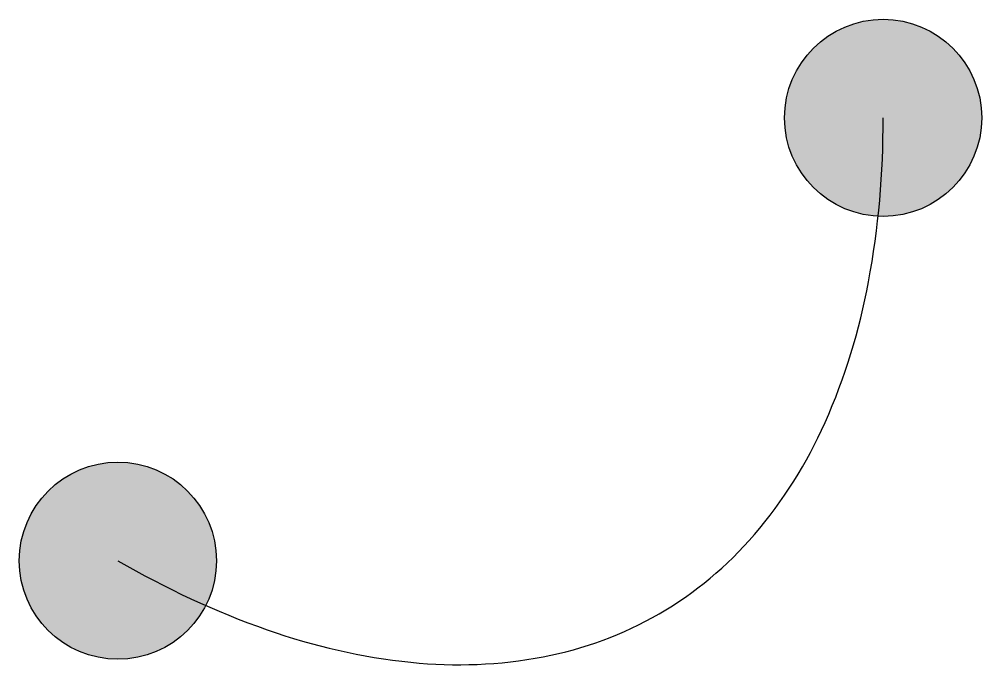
# Model space of a CAD drawing. Header units: millimetres. Extents: x -10096.007 to -10095.763, y -27.59 to -27.426.
import ezdxf

# ---------------------------------------------------------------- set-up
doc = ezdxf.new("R2010")
doc.units = ezdxf.units.MM
doc.layers.add('Tub_iso_conexões', color=2, linetype='Continuous')

msp = doc.modelspace()

# ---------------------------------------------------------------- hatches: boundary and pattern name
at = {"layer": 'Tub_iso_conexões'}
h = msp.add_hatch(color=1, dxfattribs=at)
edge = h.paths.add_edge_path()
edge.add_arc((-10095.78823, -27.45137), 0.025, 0, 360)
h = msp.add_hatch(color=1, dxfattribs=at)
edge = h.paths.add_edge_path()
edge.add_arc((-10095.98221, -27.56369), 0.025, 0, 360)

# ---------------------------------------------------------------- linework, layer by layer
at = {"layer": 'Tub_iso_conexões', "color": 3, "ltscale": 5}
msp.add_lwpolyline([(-10095.9822, -27.56369, 0.047324), (-10095.94434, -27.58121, 0.059083), (-10095.90793, -27.58945, 0.072815), (-10095.87439, -27.58807, 0.083162), (-10095.84499, -27.57715, 0.083117), (-10095.82087, -27.55708, 0.072715), (-10095.80296, -27.52866, 0.058984), (-10095.79194, -27.49297, 0.047249), (-10095.78823, -27.45137)], format="xyb", dxfattribs=at)
at = {"layer": 'Tub_iso_conexões'}
for centre in [(-10095.78823, -27.45137), (-10095.98221, -27.56369)]:
    msp.add_circle(centre, 0.025, dxfattribs=at)

doc.saveas('drawing.dxf')
